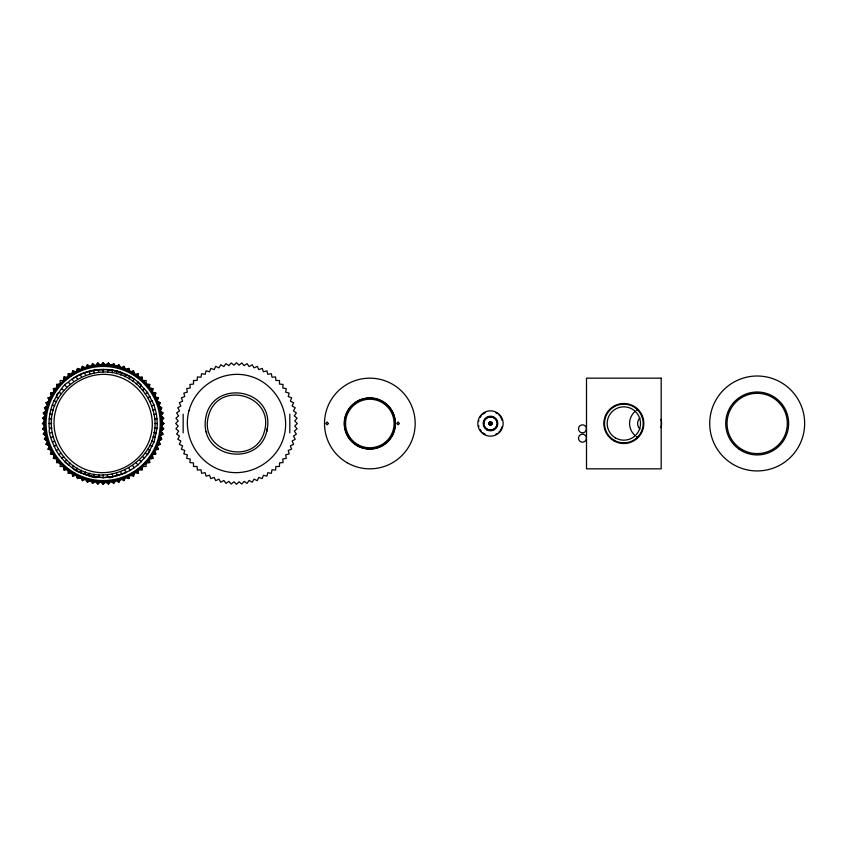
<?xml version="1.0" encoding="UTF-8"?>
<svg xmlns="http://www.w3.org/2000/svg" width="847" height="847" viewBox="0 0 847 847"><rect width="100%" height="100%" fill="white"/><g stroke="black" fill="none" stroke-linecap="round" stroke-linejoin="round"><path stroke-width="1.27" d="M51.815 427.989C44.351 426.697 54.991 447.682 56.273 450.572L58.517 449.259C25.579 389.969 112.916 339.615 147.78 397.741C180.729 457.031 93.382 507.385 58.517 449.259M49.221 428.222C48.406 418.778 50.132 409.186 54.092 400.589C55.701 397.921 66.818 377.074 70.026 384.04M490.868 422.081C491.779 429.514 486.125 420.768 491.324 422.304C493.452 423.881 489.799 426.337 489.111 423.86C490.371 425.141 493.685 423.098 490.614 422.039C487.3 422.399 490.339 426.539 491.811 423.945M49.835 414.098L52.398 414.554M49.835 432.902L52.398 432.446M50.862 437.507L53.372 436.83M50.862 409.493L53.372 410.17M52.281 442.018L54.727 441.118M52.281 404.982L54.727 405.882M54.092 446.38L56.442 445.268M54.092 400.62L56.442 401.732M145.366 453.05L147.505 454.553L137.955 464.982L130.226 470.392L121.672 474.394L112.556 476.84L103.154 477.666L93.752 476.84L94.208 474.225M56.273 450.572L58.803 454.553L60.942 453.05M43.61 422.23L43.61 424.771M43.726 419.572L43.938 417.052M154.493 427.989L157.087 428.222L157.288 423.468L156.462 414.067L154.027 404.951L147.494 392.415L137.955 381.997L141.438 385.216L139.596 387.079M162.359 429.948L162.582 427.428M162.698 424.771L162.698 422.23M483.817 423.5C483.404 415.274 496.829 414.691 497.125 422.918M136.282 384.04L137.955 382.018C118.665 365.226 87.654 365.248 68.353 382.018M58.803 454.553L64.87 461.784L72.101 467.851L80.274 472.584L89.136 475.813L103.154 477.634L112.556 476.808L126.034 472.584L124.933 470.18M98.665 474.807C101.449 479.931 85.536 477.2 89.814 473.251M61.683 458.301L63.673 456.607M73.594 465.691C67.929 470.731 91.243 475.993 93.752 476.776M76.082 470.392L77.384 468.105M56.58 462.578L56.876 459.01C11.043 397.37 101.756 327.768 149.432 387.99C195.265 449.63 104.552 519.232 56.876 459.01L53.35 458.375L53.954 454.839L50.492 453.897L51.413 450.435L48.046 449.196L49.253 445.829L46.013 444.294L47.517 441.043L44.425 439.233L46.204 436.131L43.271 434.056L45.315 431.112L42.583 428.804L44.87 426.041L42.35 423.5L44.87 420.959L42.583 418.196L45.315 415.888L43.271 412.944L46.204 410.869L44.425 407.767L47.517 405.957L46.013 402.706L49.253 401.171L48.046 397.804L51.413 396.565L50.492 393.103L53.954 392.161L53.35 388.625L56.876 387.99L56.58 384.422L60.148 384.093L60.158 380.504L63.737 380.494L64.065 376.926L67.644 377.222L68.279 373.696L71.804 374.3L72.747 370.848L76.219 371.759L77.458 368.392L80.825 369.61L82.36 366.359L85.611 367.863L87.421 364.771L90.523 366.55L92.598 363.617L95.542 365.66L97.85 362.929L100.613 365.216L103.154 362.696L105.695 365.216L108.448 362.929L110.766 365.66L113.71 363.617L115.774 366.55L118.887 364.771L120.698 367.863L123.948 366.359L125.472 369.61L128.85 368.392L130.089 371.759L133.551 370.848L134.493 374.3L138.029 373.696L138.664 377.222L142.232 376.926L142.561 380.494L146.15 380.504L146.16 384.093L149.728 384.422L149.432 387.99L152.958 388.625L152.354 392.161L155.806 393.103L154.895 396.565L158.262 397.804L157.044 401.171L160.284 402.706L158.791 405.957L161.883 407.767L160.104 410.869L163.026 412.944L160.994 415.888L163.725 418.196L161.438 420.959L163.958 423.5L161.438 426.041L163.725 428.804L160.994 431.112L163.026 434.056L160.104 436.131L161.883 439.233L158.791 441.043L160.284 444.294L157.044 445.829L158.262 449.196L154.895 450.435L155.806 453.897L152.354 454.839L152.958 458.375L149.432 459.01L149.728 462.578L146.16 462.907L146.15 466.496L142.561 466.506L142.232 470.074L138.664 469.778L138.029 473.304L134.493 472.7L133.551 476.152L130.089 475.241L128.85 478.608L125.472 477.39L123.948 480.641L120.698 479.137L118.887 482.229L115.774 480.45L113.71 483.383L110.766 481.34L108.448 484.071L105.695 481.784L103.154 484.304L100.613 481.784L97.85 484.071L95.542 481.34L92.598 483.383L90.523 480.45L87.421 482.229L85.611 479.137L82.36 480.641L80.825 477.39L77.458 478.608L76.219 475.241L72.747 476.152L71.804 472.7L68.279 473.304L67.644 469.778L64.065 470.074L63.737 466.506L60.158 466.496L60.148 462.907L56.58 462.578L57.49 461.816L56.728 460.81M107.643 372.193L107.876 369.546L117.172 371.187L130.216 376.619L128.924 378.895M61.683 388.699L63.673 390.393M97.85 484.071L97.956 482.875L96.706 482.705M109.602 364.295L108.352 364.125L108.448 362.929M112.1 372.775L112.556 370.16L107.876 369.546M64.87 385.216L66.712 387.079M44.288 414.405L44.732 411.917M147.78 449.259L150.035 450.572L147.505 454.553L154.027 441.986L157.087 428.222M161.576 435.083L162.021 432.595M266.763 431.61C277.382 386.412 206.594 377.084 205.154 423.5C204.318 461.17 262.856 465.681 267.207 428.169M586.368 429.874L586.368 427.799A4.002 4.002 0 0 0 580.216 425.554A4.002 4.002 0 0 0 580.216 432.108A4.002 4.002 0 0 0 586.368 429.874L586.505 429.874M586.368 439.201L586.368 437.137A4.002 4.002 0 0 0 580.216 434.892A4.002 4.002 0 0 0 580.216 441.446A4.002 4.002 0 0 0 586.368 439.201L586.505 439.201M116.494 373.749L117.172 371.187L112.556 370.192M92.598 483.383L92.799 482.197M114.737 365.078L113.498 364.803L113.71 363.617M491.758 424.231L490.233 424.94L489.111 423.86M45.304 409.313L45.96 406.867M160.994 437.687L160.348 440.133M497.051 424.654C496.247 431.494 485.447 431.97 484.05 425.226M87.421 482.229L87.728 481.075L86.521 480.694M119.787 366.306L118.58 365.925L118.887 364.771M46.765 404.326L47.633 401.944M158.675 445.056L159.543 442.674M85.526 471.906L84.636 474.394L89.136 475.76M120.782 375.094L121.672 372.606M82.36 480.641L82.762 479.508L81.598 479.021M123.948 366.359L123.535 367.492L124.71 367.979M157.658 447.523L157.171 448.688L158.262 449.196M491.758 422.769L491.927 423.754M80.274 472.584L81.376 470.18M124.933 376.82L126.034 374.416M128.85 368.392L128.342 369.483L127.166 368.996M489.068 423.119L490.106 422.081L490.127 424.834M491.736 422.812L490.127 422.166M50.947 394.818L52.218 392.627M489.481 424.474C488.02 420.292 493.928 423.108 490.868 424.834M72.747 476.152L73.35 475.114L72.281 474.436M133.551 370.848L132.958 371.886L134.027 372.564M151.2 458.693L152.661 456.618M154.09 454.373L154.768 453.304L155.806 453.897M489.862 422.166L489.778 424.696M132.714 381.309L134.207 379.149L130.216 376.587M68.279 473.304L68.967 472.319L70.036 473.007M138.029 373.696L137.341 374.681L138.347 375.443M55.097 388.307L54.324 389.313L53.35 388.625M56.728 386.19L58.348 384.252M491.874 423.595L489.026 423.373L491.736 423.14M489.111 423.182L490.498 422.484L491.874 423.235M70.026 462.96L68.353 464.982L64.87 461.742L66.712 459.921M64.065 470.074L64.838 469.153L63.906 468.306M489.217 424.231L489.217 422.769M147.95 462.748L148.807 461.816L149.728 462.578M491.736 424.008L490.127 424.474L489.111 423.765M63.906 378.694L64.838 377.847L64.065 376.926M141.46 469.153L142.402 468.306M142.635 390.393L144.625 388.699M149.728 384.422L148.807 385.184L147.95 384.252M138.347 471.557L137.341 472.319L138.029 473.304M145.366 393.95L147.505 392.447M53.35 458.375L54.324 457.687L55.097 458.693M152.661 390.382L151.973 389.313L152.958 388.625M70.036 373.993L68.967 374.681L68.279 373.696M72.281 372.564L73.35 371.886L72.747 370.848M76.082 376.587L72.101 379.16L73.594 381.309M134.027 474.436L132.958 475.114L133.551 476.152M147.78 397.741L150.035 396.428M50.492 453.897L51.54 453.304L50.947 452.182M155.806 393.103L154.768 393.696L154.09 392.627M76.844 370.065L79.131 368.996M84.636 372.595L76.082 376.619L77.384 378.895M149.855 401.732L152.216 400.62M48.046 449.196L49.137 448.688M158.262 397.804L157.171 398.312L157.658 399.477M81.598 367.979L82.762 367.492L82.36 366.359M124.71 479.021L123.535 479.508L123.948 480.641M127.166 478.004L128.342 477.517L128.85 478.608M151.581 405.882L154.027 404.982M46.013 444.294L47.146 443.881L47.633 445.056M159.543 404.326L159.162 403.119L160.284 402.706M86.521 366.306L87.728 365.925L87.421 364.771M84.636 372.627L98.432 369.546L98.665 372.193M117.341 481.35L119.787 480.694M152.936 410.17L155.446 409.493M44.425 439.233L45.579 438.926L45.96 440.133M112.249 482.367L114.737 481.922M153.91 414.554L156.462 414.098M43.271 434.056L44.457 433.855L44.288 432.595M162.021 414.405L161.851 413.145L163.026 412.944M96.706 364.295L97.956 364.125L97.85 362.929M107.082 482.928L109.602 482.705M154.493 419.011L157.087 418.778M42.583 428.804L43.779 428.698L43.726 427.428M162.582 419.572L162.529 418.302L163.725 418.196M107.876 369.567L93.752 370.192L94.208 372.775M104.414 483.044L103.154 483.108L103.154 484.304M49.02 423.5L51.614 423.5M154.683 423.5L157.288 423.5M162.751 423.5L163.958 423.5M104.414 363.956L103.154 363.892L103.154 362.696M107.082 364.072L108.352 364.125M42.583 418.196L43.779 418.302M162.529 428.698L163.725 428.804M49.221 418.778L51.815 419.011M112.249 364.634L113.498 364.803M43.271 412.944L44.457 413.145M161.851 433.855L163.026 434.056M153.91 432.446L156.462 432.902M117.341 365.65L118.58 365.925M44.425 407.767L45.579 408.074M152.936 436.83L155.446 437.507M117.161 371.208L121.672 372.627M46.013 402.706L47.146 403.119M159.162 443.881L160.284 444.294M151.581 441.118L154.027 442.018M79.131 478.004L76.844 476.935M48.046 397.804L49.137 398.312M149.855 445.268L152.216 446.38M50.492 393.103L51.54 393.696M58.517 397.741C53.488 397.741 58.888 389.324 60.942 393.95M151.973 457.687L152.958 458.375M56.58 384.422L57.49 385.184M142.635 456.607L144.625 458.301M141.46 377.847L142.402 378.694M139.596 459.921L141.438 461.784M57.49 461.816L58.348 462.748M136.282 462.96L137.955 464.982M151.2 388.307L151.973 389.313M132.714 465.691L134.207 467.851M51.54 453.304L52.218 454.373M128.924 468.105L130.226 470.392M80.274 374.416L81.376 376.82M206.223 431.599L206.732 432.838M158.675 401.944L159.162 403.119M120.782 471.906L121.672 474.341M84.636 372.606L85.526 375.094M160.348 406.867L160.994 409.313M46.765 442.674L47.146 443.881M118.58 481.075L118.887 482.229M116.494 473.251L117.172 475.813M89.136 371.187L89.814 373.749M161.576 411.917L161.851 413.145M44.457 433.855L44.732 435.083M45.304 437.687L45.579 438.926M92.598 363.617L92.799 364.803M113.498 482.197L113.71 483.383M112.1 474.225C115.383 478.163 105.42 479.338 107.643 474.807M162.359 417.052L162.529 418.302M43.779 428.698L43.938 429.948M491.218 424.771L491.207 422.304M108.352 482.875L108.448 484.071M490.498 422.113L490.498 424.887M289.822 414.162L289.822 432.838M183.153 414.162L183.153 432.838M103.154 369.334L103.154 372.002M103.154 474.998L103.154 477.666M642.195 430.752A8.004 8.004 0 0 1 641.581 430.424M639.919 429.154A8.004 8.004 0 0 1 639.919 417.846M641.581 416.576A8.004 8.004 0 0 1 642.195 416.248M661.031 419.36A15.998 15.998 0 0 1 661.031 427.64M637.579 437.359A15.998 15.998 0 0 1 636.404 436.607M635.292 435.76A15.998 15.998 0 0 1 635.292 411.24M636.404 410.393A15.998 15.998 0 0 1 637.579 409.641M394.342 416.936A25.378 25.378 0 0 1 394.342 430.064M394.035 431.123A25.378 25.378 0 0 1 391.812 436.194M391.24 437.126A25.378 25.378 0 0 1 345.311 430.064M345.057 428.995A25.378 25.378 0 0 1 345.057 418.005M345.311 416.936A25.378 25.378 0 0 1 391.24 409.874M391.812 410.806A25.378 25.378 0 0 1 394.035 415.877M387.46 441.128A24.934 24.934 0 0 1 383.405 444.421M355.179 443.68A24.934 24.934 0 0 1 353.146 442.028M349.652 438.153A24.934 24.934 0 0 1 346.55 432.436M346.55 414.564A24.934 24.934 0 0 1 349.652 408.847M353.146 404.972A24.934 24.934 0 0 1 355.179 403.32M383.405 402.579A24.934 24.934 0 0 1 387.46 405.872M502.08 426.602A11.996 11.996 0 0 1 501.763 427.608M501.36 428.571A11.996 11.996 0 0 1 500.312 430.382M499.677 431.218A11.996 11.996 0 0 1 498.968 431.981M497.369 433.325A11.996 11.996 0 0 1 495.559 434.373M485.416 434.373A11.996 11.996 0 0 1 482.769 432.69M481.297 431.218A11.996 11.996 0 0 1 480.09 429.503M478.894 426.602A11.996 11.996 0 0 1 478.671 425.586M478.671 421.414A11.996 11.996 0 0 1 478.894 420.398M480.09 417.497A11.996 11.996 0 0 1 481.297 415.782M482.769 414.31A11.996 11.996 0 0 1 485.416 412.627M495.559 412.627A11.996 11.996 0 0 1 497.369 413.675M498.968 415.019A11.996 11.996 0 0 1 499.677 415.782M500.312 416.618A11.996 11.996 0 0 1 501.36 418.429M501.763 419.392A11.996 11.996 0 0 1 502.08 420.398M193.497 380.504L193.487 384.093L189.919 384.422L190.215 387.99L186.689 388.625L187.293 392.161L183.831 393.103L184.752 396.565L181.385 397.804L182.592 401.171L179.352 402.706L180.856 405.957L177.764 407.767L179.543 410.869L176.61 412.944L178.653 415.888L175.922 418.196L178.209 420.959L175.689 423.5L178.209 426.041L175.922 428.804L178.653 431.112L176.61 434.056L179.543 436.131L177.764 439.233L180.856 441.043L179.352 444.294L182.592 445.829L181.385 449.196L184.752 450.435L183.831 453.897L187.293 454.839L186.689 458.375L190.215 459.01L189.919 462.578L193.487 462.907L193.497 466.496L197.076 466.506L197.404 470.074L200.983 469.778L201.618 473.304L205.143 472.7L206.086 476.152L209.558 475.241L210.797 478.608L214.164 477.39L215.699 480.641L218.95 479.137L220.76 482.229L223.862 480.45L225.937 483.383L228.881 481.34L231.189 484.071L233.952 481.784L236.493 484.304L239.034 481.784L241.787 484.071L244.105 481.34L247.049 483.383L249.113 480.45L252.226 482.229L254.036 479.137L257.287 480.641L258.811 477.39L262.189 478.608L263.428 475.241L266.89 476.152L267.832 472.7L271.368 473.304L272.003 469.778L275.571 470.074L275.9 466.506L279.489 466.496L279.499 462.907L283.067 462.578L282.771 459.01L286.297 458.375L285.693 454.839L289.145 453.897L288.234 450.435L291.601 449.196L290.383 445.829L293.623 444.294L292.13 441.043L295.222 439.233L293.443 436.131L296.376 434.056L294.333 431.112L297.064 428.804L294.777 426.041L297.297 423.5L294.777 420.959L297.064 418.196L294.333 415.888L296.376 412.944L293.443 410.869L295.222 407.767L292.13 405.957L293.623 402.706L290.383 401.171L291.601 397.804L288.234 396.565L289.145 393.103L285.693 392.161L286.297 388.625L282.771 387.99L283.067 384.422L279.499 384.093L279.489 380.504L275.9 380.494L275.571 376.926L272.003 377.222L271.368 373.696L267.832 374.3L266.89 370.848L263.428 371.759L262.189 368.392L258.811 369.61L257.287 366.359L254.036 367.863L252.226 364.771L249.113 366.55L247.049 363.617L244.105 365.66L241.787 362.929L239.034 365.216L236.493 362.696L233.952 365.216L231.189 362.929L228.881 365.66L225.937 363.617L223.862 366.55L220.76 364.771L218.95 367.863L215.699 366.359L214.164 369.61L210.797 368.392L209.558 371.759L206.086 370.848L205.143 374.3L201.618 373.696L200.983 377.222L197.404 376.926L197.076 380.494L193.497 380.504M55.627 410.763C48.65 436.163 64.944 464.368 90.417 471.027C115.817 478.004 144.022 461.71 150.681 436.237C157.648 410.837 141.364 382.632 115.891 375.973C90.491 368.996 62.286 385.29 55.627 410.763M188.966 410.763C181.989 436.163 198.283 464.368 223.756 471.027C249.156 478.004 277.361 461.71 284.02 436.237C290.997 410.837 274.703 382.632 249.23 375.973C223.83 368.996 195.625 385.29 188.966 410.763M208.478 415.993C198.367 452.266 255.127 467.48 264.508 431.007C274.619 394.734 217.848 379.52 208.478 415.993M327.164 422.166L325.83 423.5L327.164 424.834L328.498 423.5L327.164 422.166M398.101 422.166L396.767 423.5L398.101 424.834L399.435 423.5L398.101 422.166M661.179 378.164L586.505 378.164L586.505 468.836L661.179 468.836L661.179 378.164M733.449 464.58A47.464 47.464 0 0 0 804.65 423.468A47.464 47.464 0 0 0 733.449 382.368A47.464 47.464 0 0 0 733.449 464.58M739.135 449.249A31.466 31.466 0 0 0 788.525 426.221A31.466 31.466 0 0 0 743.878 394.956A31.466 31.466 0 0 0 739.135 449.249M742.11 449.556A30.132 30.132 0 0 0 787.318 423.458A30.132 30.132 0 0 0 742.11 397.359A30.132 30.132 0 0 0 742.11 449.556M357.699 444.516A24.267 24.267 0 0 0 394.099 423.5A24.267 24.267 0 0 0 357.699 402.484A24.267 24.267 0 0 0 357.699 444.516M347.164 462.758A45.336 45.336 0 0 0 415.168 423.5A45.336 45.336 0 0 0 347.164 384.242A45.336 45.336 0 0 0 347.164 462.758M357.032 445.67A25.601 25.601 0 0 0 395.433 423.5A25.601 25.601 0 0 0 357.032 401.33A25.601 25.601 0 0 0 357.032 445.67M69.687 471.292A58.348 58.348 0 0 0 161.279 428.582A58.348 58.348 0 0 0 78.496 370.615A58.348 58.348 0 0 0 69.687 471.292M74.621 472.922A57.067 57.067 0 0 0 160.221 423.5A57.067 57.067 0 0 0 74.621 374.078A57.067 57.067 0 0 0 74.621 472.922M613.842 440.821A20 20 0 0 0 643.847 423.5A20 20 0 0 0 613.842 406.179A20 20 0 0 0 613.842 440.821M614.17 440.239A19.333 19.333 0 0 0 643.18 423.5A19.333 19.333 0 0 0 614.17 406.761A19.333 19.333 0 0 0 614.17 440.239M615.504 437.931A16.665 16.665 0 0 0 640.512 423.5A16.665 16.665 0 0 0 615.504 409.069A16.665 16.665 0 0 0 615.504 437.931M484.156 434.469A12.663 12.663 0 0 0 503.15 423.5A12.663 12.663 0 0 0 484.156 412.531A12.663 12.663 0 0 0 484.156 434.469M487.152 429.27A6.67 6.67 0 0 0 497.157 423.5A6.67 6.67 0 0 0 487.152 417.73A6.67 6.67 0 0 0 487.152 429.27M486.824 429.853A7.337 7.337 0 0 0 497.824 423.5A7.337 7.337 0 0 0 486.824 417.148A7.337 7.337 0 0 0 486.824 429.853"/></g></svg>
